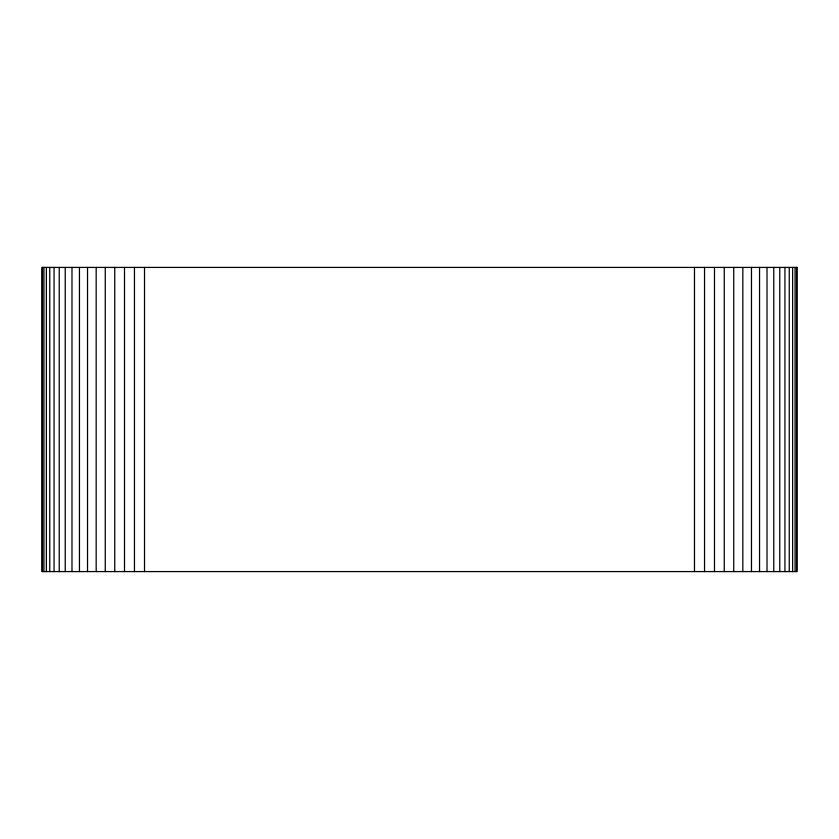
<?xml version="1.0" encoding="UTF-8"?>
<svg xmlns="http://www.w3.org/2000/svg" width="839" height="839" viewBox="0 0 839 839"><rect width="100%" height="100%" fill="white"/><g stroke="black" fill="none" stroke-linecap="round" stroke-linejoin="round"><path stroke-width="1.26" d="M796.557 267.421L796.557 571.579M795.078 267.421L795.078 571.579M792.635 267.421L792.635 571.579M789.247 267.421L789.247 571.579M784.937 267.421L784.937 571.579M779.767 267.421L779.767 571.579M773.768 267.421L773.768 571.579M767.014 267.421L767.014 571.579M759.547 267.421L759.547 571.579M751.471 267.421L751.471 571.579M742.83 267.421L742.83 571.579M733.737 267.421L733.737 571.579M724.256 267.421L724.256 571.579M714.492 267.421L714.492 571.579M704.54 267.421L704.54 571.579M694.482 267.421L694.482 571.579M144.518 267.421L144.518 571.579M134.46 267.421L134.46 571.579M124.508 267.421L124.508 571.579M114.744 267.421L114.744 571.579M105.263 267.421L105.263 571.579M96.17 267.421L96.17 571.579M87.529 267.421L87.529 571.579M79.453 267.421L79.453 571.579M71.986 267.421L71.986 571.579M65.232 267.421L65.232 571.579M59.233 267.421L59.233 571.579M54.063 267.421L54.063 571.579M49.753 267.421L49.753 571.579M46.365 267.421L46.365 571.579M43.922 267.421L43.922 571.579M42.443 267.421L42.443 571.579M797.05 267.421L41.95 267.421L41.95 571.579L797.05 571.579L797.05 267.421"/></g></svg>
